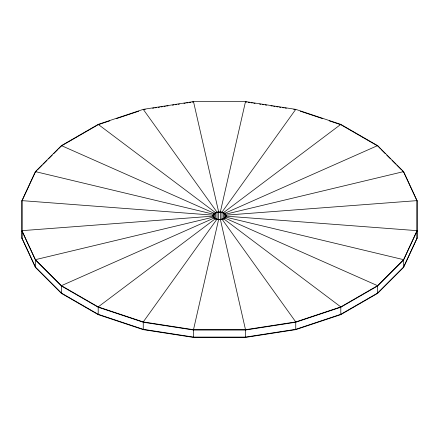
<?xml version="1.0" encoding="UTF-8"?>
<svg xmlns="http://www.w3.org/2000/svg" width="439" height="439" viewBox="0 0 439 439"><rect width="100%" height="100%" fill="white"/><g stroke="black" fill="none" stroke-linecap="round" stroke-linejoin="round"><path stroke-width="0.66" d="M21.95 238.372L21.95 200.628L35.411 171.622L61.422 145.616L98.199 124.38L143.251 109.36L193.495 101.59L245.505 101.59L295.749 109.36L340.801 124.38L377.578 145.616L403.589 171.622L417.05 200.628L417.05 238.372L403.589 267.378L377.578 293.384L340.801 314.62L295.749 329.64L245.505 337.41L193.495 337.41L143.251 329.64L98.199 314.62L61.422 293.384L35.411 267.378L21.95 238.372L21.95 230.662L213.058 216.136L213.546 217.387M225.893 216.449L225.893 215.478M403.589 267.378L403.589 259.668L225.503 217.08C223.852 219.039 221.08 219.473 218.649 219.363L193.495 329.7L193.495 337.41M245.505 101.59L220.351 211.927L220.351 219.681L218.649 219.637M21.95 200.947L35.411 171.94L36.86 170.497M214.386 218.227C207.46 209.869 231.54 209.869 224.614 218.227M213.058 215.472L214.386 213.7L215.576 213.008M225.454 217.387L225.942 216.136L417.05 230.662L403.589 259.668L377.578 285.674L340.801 306.91L295.749 321.924L245.505 329.7L193.495 329.7L143.251 321.924L98.199 306.91L61.422 285.674L35.411 259.668L21.95 230.662M417.05 230.98L403.589 259.987L377.578 285.992L340.801 307.229L295.749 322.242L245.505 330.018L193.495 330.018L143.251 322.242L98.199 307.229L61.422 285.992L35.411 259.987L21.95 230.98M417.05 238.053L403.589 267.06L377.578 293.065L340.801 314.302L295.749 329.321L245.505 337.092L193.495 337.092L143.251 329.321L98.199 314.302L61.422 293.065L35.411 267.06L21.95 238.053M218.649 219.363L217.014 219.11L143.251 321.924L143.251 329.64M37.458 169.893L42.155 165.196M43.176 164.175L46.989 160.367M48.416 158.934L52.23 155.126M53.717 153.639L57.948 149.408M58.53 148.821L61.422 145.935L70.915 140.453M214.347 213.678L213.497 214.528L213.497 214.21L35.411 171.622L35.411 171.94M217.014 219.11L215.544 218.622L98.199 306.91L98.199 314.62M340.801 124.38L223.456 212.668L223.456 218.94L222.452 219.242M71.239 140.26L72.424 139.58M72.693 139.426L76.254 137.369M76.562 137.193L84.557 132.573M84.837 132.413L98.199 124.698M223.424 218.918L224.653 218.249L224.653 213.359L377.578 145.616L380.47 148.821M222.952 219.143C229.185 217.289 223.808 210.918 219.264 212.213C214.375 211.088 210.138 217.974 216.46 219.28M215.544 218.622L214.347 217.931L61.422 285.674L61.422 293.384M98.846 124.484L109.783 120.835M116.214 118.695L138.779 111.171M215.544 212.986L218.649 212.246L223.456 212.986M214.347 217.931L213.497 217.08L35.411 259.668L35.411 267.378M143.921 109.58L145.26 109.371M152.629 108.23L154.155 107.994M155.307 107.818L156.646 107.61M158.216 107.363L159.571 107.154M160.926 106.946L162.276 106.737M164.016 106.468L165.355 106.26M166.694 106.051L168.033 105.848M172.434 105.168L173.784 104.959M175.139 104.745L176.494 104.537M178.086 104.29L179.425 104.087M183.936 103.384L185.291 103.176M186.646 102.967L187.996 102.759M189.352 102.55L190.811 102.325M192.15 102.117L193.495 101.908M217.031 212.525L218.66 212.273M220.34 219.654L218.046 219.621M218.649 219.319L220.351 219.319M213.058 215.154L21.95 200.628L21.95 229.718M245.505 101.908L246.85 102.117M248.189 102.325L249.648 102.55M251.004 102.759L252.354 102.967M253.709 103.176L255.064 103.384M259.575 104.087L260.914 104.29M262.506 104.537L263.861 104.745M265.216 104.959L266.566 105.168M270.967 105.848L272.306 106.051M273.645 106.26L274.984 106.468M276.724 106.737L278.074 106.946M279.429 107.154L280.784 107.363M282.354 107.61L283.693 107.818M284.845 107.994L286.371 108.23M293.74 109.371L295.079 109.58M220.34 212.273L221.969 212.525M300.221 111.171L322.786 118.695M329.217 120.835L340.154 124.484M216.548 219.242L215.544 218.94L215.544 212.668L98.199 124.38M224.653 217.931L377.578 285.674L377.578 293.384M340.801 124.698L354.163 132.413M354.443 132.573L362.438 137.193M362.746 137.369L366.307 139.426M366.576 139.58L367.761 140.26M368.085 140.453L377.578 145.935M223.424 213.008L225.503 214.528M215.576 218.918L214.347 218.249L214.347 213.359L61.422 145.616L61.422 145.935M223.456 218.622L340.801 306.91L340.801 314.62M381.052 149.408L385.283 153.639M386.77 155.126L390.584 158.934M392.011 160.367L395.824 164.175M396.845 165.196L401.542 169.893M402.14 170.497L403.589 171.94L417.05 200.947M224.614 213.7L225.942 215.472M221.986 219.11L295.749 321.924L295.749 329.64M193.495 101.59L218.649 211.927L218.649 219.681M220.351 219.363L245.505 329.7L245.505 337.41M417.05 238.372L417.05 200.628L225.942 215.154L225.893 216.762M403.589 171.94L403.589 171.622L225.503 214.21L225.454 217.755M295.749 109.679L295.749 109.36L221.986 212.18L221.969 219.599M217.031 219.599L217.014 212.18L143.251 109.36L143.251 109.679M213.546 214.539L213.546 217.755M213.497 217.08L213.497 217.398M213.107 215.478L213.107 216.762"/></g></svg>
